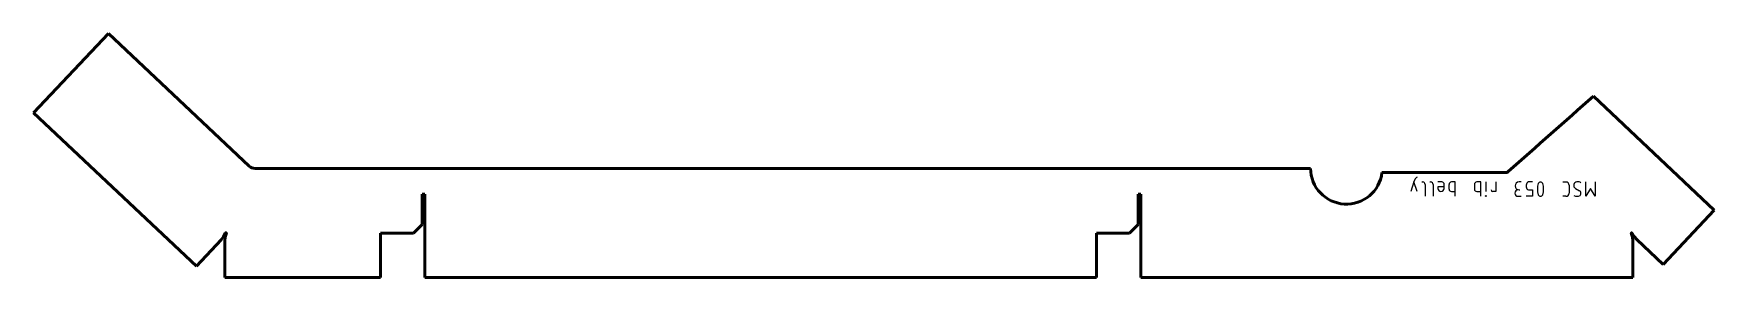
# Model space of a CAD drawing. Header units: millimetres. Extents: x -21 to 1153, y -137 to 33.
import ezdxf

# ---------------------------------------------------------------- set-up
doc = ezdxf.new("R2010")
doc.units = ezdxf.units.MM
doc.layers.add('IV_MARK_SURFACE', color=2, linetype='Continuous', lineweight=25)
doc.layers.add('IV_OUTER_PROFILE', color=7, linetype='Continuous', lineweight=50)

msp = doc.modelspace()

# ---------------------------------------------------------------- linework, layer by layer
at = {"layer": 'IV_MARK_SURFACE'}
for p, q in [((943.3, -69.1), (942.7, -70.7)), ((942.7, -70.7), (940.5, -77.4)), ((945, -77.4), (942.7, -70.7)), ((948.3, -70.7), (948.9, -70.7)), ((950.5, -72.4), (950.5, -80.7)), ((953.9, -70.7), (954.4, -70.7)), ((956.1, -72.4), (956.1, -80.7)), ((962.2, -70.7), (959.4, -70.7)), ((963.9, -74.1), (959.4, -74.1)), ((959.4, -74.1), (959.4, -75.2)), ((963.9, -74.1), (963.9, -72.4)), ((963.9, -75.2), (963.9, -74.1)), ((967.2, -72.4), (967.2, -75.7)), ((971.6, -70.7), (968.9, -70.7)), ((968.9, -77.4), (971.6, -77.4)), ((971.6, -77.4), (971.6, -70.7)), ((971.6, -80.7), (971.6, -77.4)), ((985, -72.4), (985, -75.7)), ((989.4, -70.7), (986.6, -70.7)), ((986.6, -77.4), (989.4, -77.4)), ((989.4, -77.4), (989.4, -70.7)), ((989.4, -80.7), (989.4, -77.4)), ((993, -70.7), (993, -77.4)), ((1000, -77.4), (997.7, -77.4)), ((1000, -70.7), (1000, -77.4)), ((1015.5, -80.7), (1017.7, -80.7)), ((1017.7, -70.7), (1016.1, -70.7)), ((1016.1, -76.3), (1016.6, -76.3)), ((1021.1, -73), (1021.1, -74.1)), ((1025.5, -80.7), (1021.1, -80.7)), ((1025.5, -70.7), (1022.7, -70.7)), ((1022.7, -76.3), (1025.5, -76.3)), ((1025.5, -76.3), (1025.5, -80.7)), ((1046.6, -70.7), (1048.9, -70.7)), ((1048.9, -80.7), (1046.6, -80.7)), ((1051.1, -73), (1051.1, -78.5)), ((1055.5, -75.2), (1058.3, -76.8)), ((1062.7, -80.7), (1062.7, -70.7)), ((1066.1, -75.2), (1062.7, -80.7)), ((1069.4, -80.7), (1066.1, -75.2)), ((1069.4, -70.7), (1069.4, -80.7))]:
    msp.add_line(p, q, dxfattribs=at)
msp.add_circle((993, -80.5), 0.278, dxfattribs=at)
for centre, radius, start, end in [((945.8, -69.9), 2.63, 108.4184, 161.5816), ((948.9, -72.4), 1.67, 360, 90), ((954.4, -72.4), 1.67, 360, 90), ((961.6, -75.2), 2.22, 180, 0), ((962.2, -72.4), 1.67, 360, 90), ((968.9, -72.4), 1.67, 90, 180), ((968.9, -75.7), 1.67, 180, 270), ((986.6, -72.4), 1.67, 90, 180), ((986.6, -75.7), 1.67, 180, 270), ((997.7, -76.3), 1.11, 180, 270), ((1016.1, -73.5), 2.78, 90, 270), ((1015.5, -78.5), 2.22, 90, 270), ((1023.5, -73), 2.38, 107.3463, 178.9139), ((1023.5, -74), 2.38, 181.0861, 252.6537), ((1042.9, -75.7), 14, 163.8661, 196.1339), ((1031.1, -72.6), 1.81, 23.0373, 156.9627), ((1031.1, -78.9), 1.8, 202.4119, 337.5881), ((1019.3, -75.7), 14, 343.8661, 16.1339), ((1048.9, -73), 2.22, 0, 90), ((1048.9, -78.5), 2.22, 270, 360), ((1056.7, -73.1), 2.39, 92.3685, 239.559), ((1056.6, -76), 4.69, 241.7153, 298.2847), ((1057.3, -74.4), 3.74, 56.4174, 100.9627), ((1057.2, -78.7), 2.21, 319.6263, 59.2984)]:
    msp.add_arc(centre, radius, start, end, dxfattribs=at)
at = {"layer": 'IV_OUTER_PROFILE'}
for p, q in [((-21.2, -22.5), (31, 33)), ((31, 33), (129.3, -59.6)), ((1068.1, -10.8), (1152.5, -90.3)), ((92.5, -129.5), (-21.2, -22.5)), ((133.4, -61.2), (870.6, -61.2)), ((920.4, -64.2), (1006.6, -64.2)), ((250.1, -100.4), (250.1, -79.2)), ((250.1, -79.2), (252.1, -79.2)), ((252.1, -79.2), (252.1, -137.4)), ((750.1, -100.4), (750.1, -79.2)), ((750.1, -79.2), (752.1, -79.2)), ((752.1, -79.2), (752.1, -137.4)), ((1152.5, -90.3), (1116.7, -128.3)), ((250.1, -100.4), (244.1, -106.4)), ((750.1, -100.4), (744.1, -106.4)), ((109.8, -111.2), (92.5, -129.5)), ((111.5, -108.9), (109.8, -111.2)), ((112.9, -106.3), (111.5, -108.9)), ((112.3, -112.1), (112.6, -109.3)), ((112.3, -137.4), (112.3, -112.1)), ((112.6, -109.3), (113.4, -106.4)), ((221.1, -106.4), (244.1, -106.4)), ((221.1, -137.4), (221.1, -106.4)), ((721.1, -106.4), (744.1, -106.4)), ((721.1, -137.4), (721.1, -106.4)), ((1094.5, -106.4), (1095.4, -109.3)), ((1096.5, -108.8), (1095, -106.2)), ((1095.4, -109.3), (1095.7, -112.1)), ((1095.7, -112.1), (1095.7, -137.4)), ((1098.3, -111), (1096.5, -108.8)), ((1116.7, -128.3), (1098.3, -111)), ((221.1, -137.4), (112.3, -137.4)), ((721.1, -137.4), (252.1, -137.4)), ((1095.7, -137.4), (752.1, -137.4))]:
    msp.add_line(p, q, dxfattribs=at)
for centre, radius, start, end in [((-6282.6, 8239.7), 11050, 311.28717, 311.69924), ((133.4, -55.2), 6, 226.7411, 270), ((895.6, -61.2), 25, 180, 353.1079), ((1006.6, -61.2), 3, 270.0013, 311.2872), ((113.1, -106.4), 0.251, 343.28, 153.4612), ((1094.8, -106.4), 0.251, 28.6142, 198.1269)]:
    msp.add_arc(centre, radius, start, end, dxfattribs=at)

doc.saveas('drawing.dxf')
